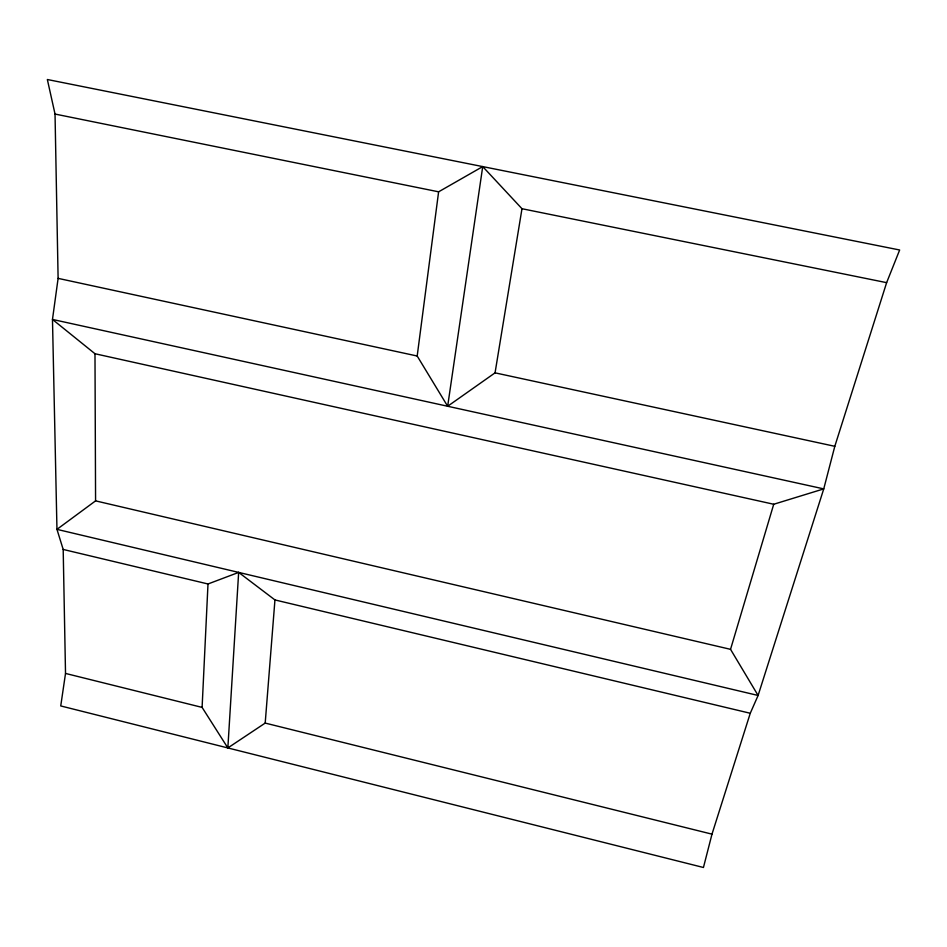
<?xml version="1.0" encoding="UTF-8"?>
<svg xmlns="http://www.w3.org/2000/svg" width="947" height="947" viewBox="0 0 947 947"><rect width="100%" height="100%" fill="white"/><g stroke="black" fill="none" stroke-linecap="round" stroke-linejoin="round"><path stroke-width="1.42" d="M711.99 834.153L265.196 723.082L227.848 747.941L202.102 707.397L207.997 583.979L238.656 572.402L274.95 599.936L750.261 713.269L758.097 695.465L823.748 488.889L834.804 446.309L886.629 282.656L899.65 249.996L47.35 79.512L55.033 114.054L58.11 278.371L52.476 319.435L56.962 529.361L63.189 549.449L65.521 673.435L60.738 705.941L703.443 867.488L711.99 834.153L750.261 713.269M227.848 747.941L238.656 572.402M265.196 723.082L274.95 599.936M521.986 208.719L495.056 372.846L447.659 406.263L417.189 356.013L438.615 191.815L482.721 166.589L521.986 208.719L886.629 282.656M447.659 406.263L482.721 166.589M730.539 649.334L95.576 500.868L56.962 529.361L758.097 695.465L730.539 649.334L773.723 504.254L823.748 488.889L52.476 319.435L94.984 353.74L773.723 504.254M55.033 114.054L438.615 191.815M58.11 278.371L417.189 356.013M495.056 372.846L834.804 446.309M63.189 549.449L207.997 583.979M65.521 673.435L202.102 707.397M94.984 353.74L95.576 500.868"/></g></svg>
